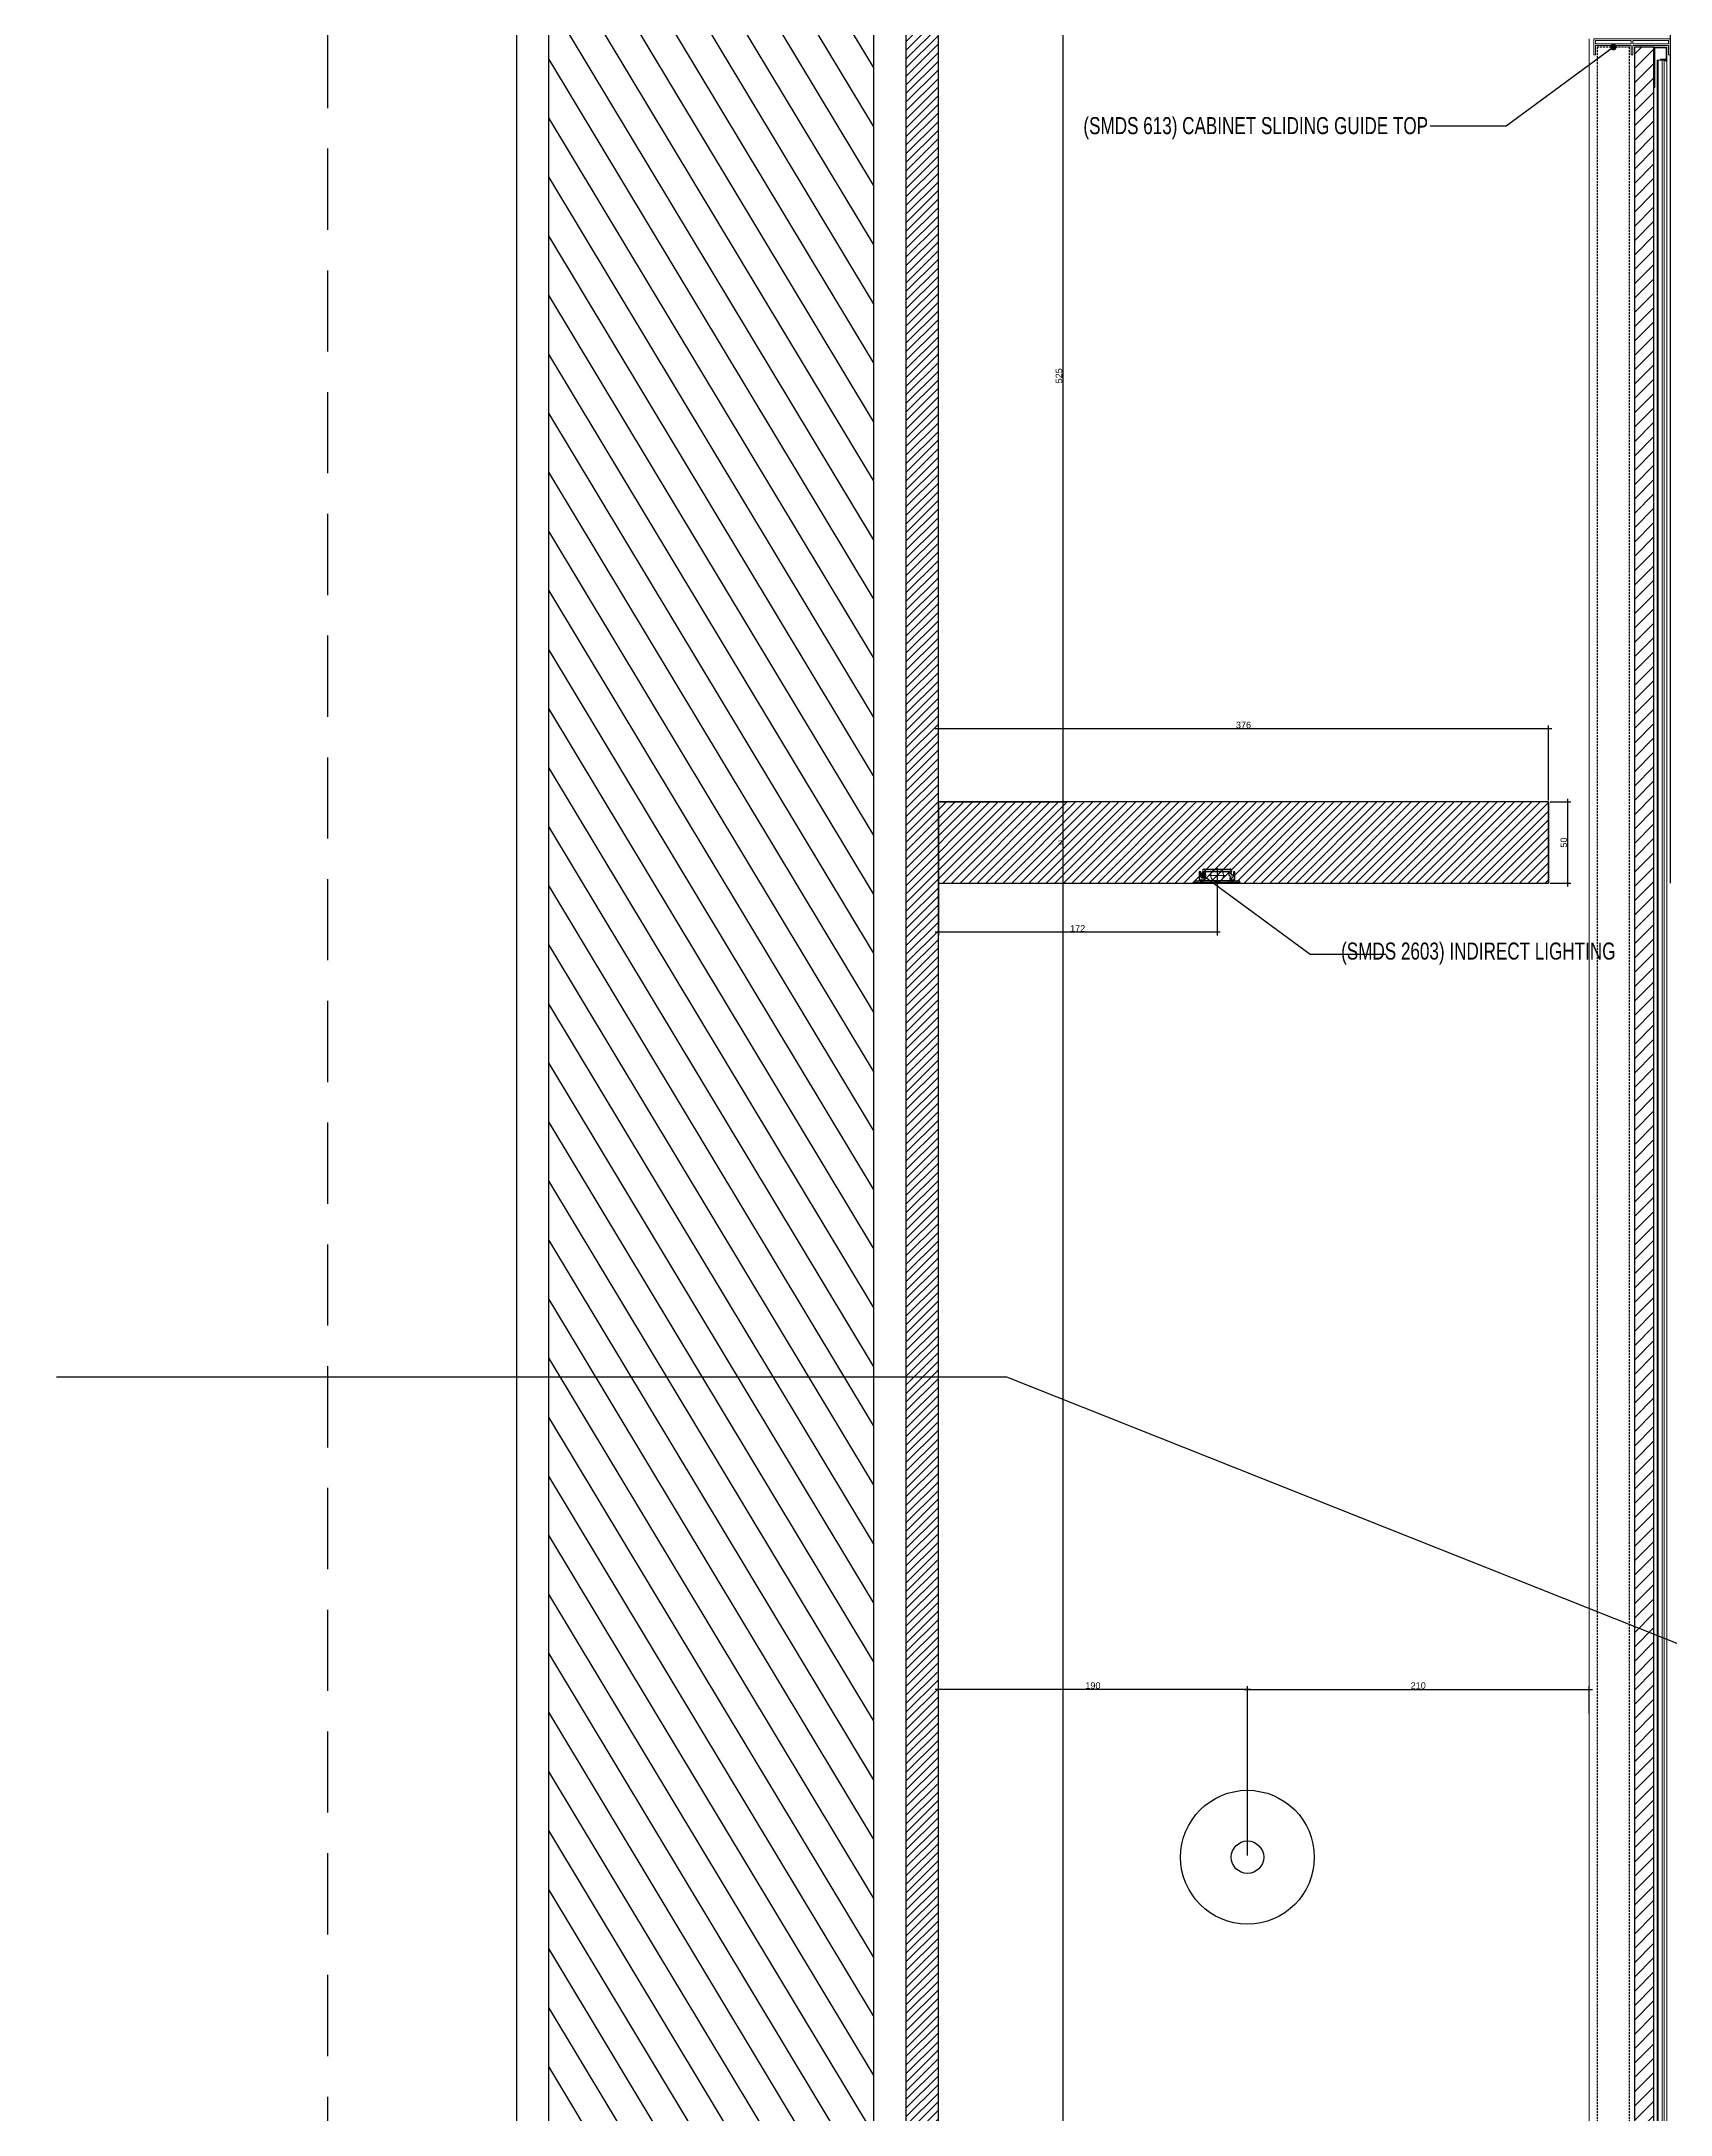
# Model space of a CAD drawing. Header units: inches. Extents: x 230831 to 416194, y 441295 to 526666.
# Drawn here: x 256239 to 257243, y 451059 to 452336 of the extents above; entities that cross this region are included whole.
import ezdxf

# ---------------------------------------------------------------- set-up
doc = ezdxf.new("R2010")
doc.units = ezdxf.units.IN
doc.header["$MEASUREMENT"] = 0
doc.linetypes.add('HIDDEN', pattern=[0.375, 0.25, -0.125])
doc.linetypes.add('HIDDEN2', pattern=[0.1875, 0.125, -0.0625])
for name, color, linetype in [('A-DIMESNION-1', 7, 'Continuous'), ('costruzione', 1, 'Continuous'), ('CQ marble hatch', 8, 'Continuous'), ('CQ Plaster', 1, 'Continuous'), ('CQ section wall', 3, 'Continuous'), ('CQ SPOT DETAIL DIMENSION', 9, 'Continuous'), ('CQ spot detail elevation', 1, 'Continuous'), ('CQ Wood Section', 60, 'Continuous'), ('CQ_callout', 34, 'Continuous'), ('DETAIL', 1, 'Continuous'), ('DIM-02', 8, 'Continuous'), ('LIGHT', 130, 'Continuous'), ('WOOD', 23, 'Continuous'), ('Wood SECT', 1, 'Continuous'), ('xref grd floor$2$CQ Wall hatch_CHB', 8, 'Continuous')]:
    doc.layers.add(name, color=color, linetype=linetype)
for name, color, linetype, lineweight in [('CQ wooh hatch', 8, 'HIDDEN', 18), ('Glass', 4, 'Continuous', 0), ('Marble', 6, 'Continuous', 0)]:
    doc.layers.add(name, color=color, linetype=linetype, lineweight=lineweight)
doc.styles.add('DIM 50', font='romans.shx', dxfattribs={"width": 0.75, "height": 100})
doc.styles.get("Standard").update_dxf_attribs({"font": 'arial.ttf'})
doc.dimstyles.new('chester 25', dxfattribs={"dimscale": 0.25, "dimtxt": 150, "dimasz": 100, "dimexe": 10, "dimexo": 20, "dimgap": 80, "dimtad": 1, "dimdec": 0, "dimzin": 0, "dimdsep": 46, "dimtxsty": 'Standard', "dimblk": 'DOT', "dimcen": 50, "dimclrd": 1, "dimclre": 1, "dimclrt": 3, "dimadec": 0, "dimazin": 0, "dimtfac": 1, "dimtdec": 0, "dimtofl": 0, "dimtmove": 0, "dimatfit": 3, "dimfxl": 1, "dimtolj": 1, "dimtzin": 0, "dimlwd": -1, "dimarcsym": 0})
doc.dimstyles.new('CQ Anno', dxfattribs={"dimscale": 40, "dimtxt": 2.2, "dimasz": 200, "dimexe": 1, "dimexo": 0.5, "dimgap": 0.5, "dimtad": 1, "dimrnd": 1, "dimdsep": 46, "dimtxsty": 'Standard', "dimblk": 'DOTSMALL', "dimcen": 0.0025, "dimdle": 0.5, "dimclrd": 8, "dimclre": 8, "dimclrt": 53, "dimazin": 2, "dimtfac": 1, "dimtix": 1, "dimtmove": 1, "dimatfit": 0, "dimfxl": 50, "dimtolj": 1, "dimtzin": 0, "dimlwd": -1, "dimarcsym": 1})
doc.dimstyles.get("Standard").update_dxf_attribs({"dimtxt": 0.18, "dimasz": 0.18, "dimexe": 0.18, "dimexo": 0.0625, "dimgap": 0.09, "dimtad": 0, "dimtih": 1, "dimtoh": 1, "dimdec": 4, "dimzin": 0, "dimdsep": 46, "dimtxsty": 'Standard', "dimcen": 0.09, "dimadec": 0, "dimazin": 0, "dimtfac": 1, "dimtdec": 4, "dimtofl": 0, "dimtmove": 0, "dimatfit": 3, "dimfxl": 1, "dimtolj": 1, "dimtzin": 0, "dimarcsym": 0})

# ---------------------------------------------------------------- blocks, each defined once
blk = doc.blocks.new('section c and d')
at = {"layer": 'xref grd floor$2$CQ Wall hatch_CHB', "extrusion": (-2.77242e-08, -3.39709e-09, 1)}
h = blk.add_hatch(dxfattribs=at)
h.set_pattern_fill('AR-CONC', color=256, scale=10, angle=-13.9714, style=0)
h.set_pattern_definition([(36.028577, (-139.356, 1e-12), (68.08902, -23.40695), [7.5, -82.5]), (341.028577, (-139.356, 1e-12), (4.696116, 76.343932), [6, -66]), (86.480021, (-133.68, -1.95), (72.785135, 52.936981), [6.374019, -70.114211]), (32.212777, (-134.53, 19.41), (99.570572, -41.829513), [11.25, -123.75]), (82.664212, (-126.23, 15.92), (114.220033, 71.96377), [9.561034, -105.171376]), (337.21274, (-134.53, 19.41), (114.220033, 71.96377), [9, -99]), (7.028577, (-126.03, 12.14), (48.2040844, -53.482392), [7.5, -82.5]), (312.028577, (-126.03, 12.14), (41.119588, 64.495185), [6, -66]), (57.480021, (-122.01, 7.685), (89.323671, 11.012793), [6.374019, -70.114211]), (23.528577, (-139.356, 1e-12), (9.2173322, 32.010976), [0, -65.2, 0, -67, 0, -66.25]), (353.528577, (-139.356, 1e-12), (35.0512903, 31.9228578), [0, -38.2, 0, -63.7, 0, -25.25]), (313.528577, (-160.996, 5.384), (51.2584374, -15.0772595), [0, -25, 0, -78, 0, -103.5]), (303.528577, (-170.7, 7.8), (59.0102484, -4.3659754), [0, -32.5, 0, -51.8, 0, -73.5])])
h.paths.add_polyline_path([(248875.6, 453817.2), (248875.6, 453567.2), (245808.1, 453567.2), (245808.1, 453817.2)])
h.paths.add_polyline_path([(248875.6, 449317.2), (248875.6, 449117.2), (245808.1, 449117.2), (245808.1, 449317.2)])
at = {"layer": 'xref grd floor$2$CQ Wall hatch_CHB'}
h = blk.add_hatch(dxfattribs=at)
h.set_pattern_fill('ANSI31,_O', color=8, scale=150, angle=76.0286)
h.set_pattern_definition([(121.0285767, (0, 0), (-16.0670684, -9.6649787), [])])
h.paths.add_polyline_path([(248608.1, 453567.2), (248808.1, 453567.2), (248808.1, 449317.2), (248608.1, 449317.2)])
h.paths.add_polyline_path([(245908.1, 453567.2), (246108.1, 453567.2), (246108.1, 449317.2), (245908.1, 449317.2)])
at = {"layer": 'CQ Plaster'}
for p, q in [((245888.1, 453567.2, 0), (245888.1, 449317.2, 0)), ((246108.1, 453567.2, 0), (246108.1, 449317.2, 0)), ((246128.1, 453567.2, 0), (246128.1, 449317.2, 0))]:
    blk.add_line(p, q, dxfattribs=at)
at = {"layer": 'CQ section wall', "elevation": 0}
blk.add_lwpolyline([(245908.1, 453567.2), (246108.1, 453567.2), (246108.1, 449317.2), (245908.1, 449317.2)], close=True, dxfattribs=at)
blk.add_lwpolyline([(245908.1, 453567.2), (246108.1, 453567.2), (246108.1, 449317.2), (245908.1, 449317.2)], close=True, dxfattribs=at)
blk = doc.blocks.new('_Dot')
at = {"color": 0, "linetype": 'ByBlock', "lineweight": -2}
blk.add_line((-0.5, 0), (-1, 0), dxfattribs=at)
at = {"color": 0, "linetype": 'ByBlock', "const_width": 0.5}
blk.add_lwpolyline([(-0.25, 0, 1), (0.25, 0, 1)], format="xyb", close=True, dxfattribs=at)
blk = doc.blocks.new('*D246')
at = {"layer": 'CQ SPOT DETAIL DIMENSION', "color": 1, "lineweight": -2, "ltscale": 0.05, "transparency": 16777216}
for p, q in [((256499, 453567.2), (254644.8, 453567.2)), ((256509, 449417.2), (254644.8, 449417.2))]:
    blk.add_line(p, q, dxfattribs=at)
at = {"layer": 'CQ SPOT DETAIL DIMENSION', "color": 1, "ltscale": 0.05, "transparency": 16777216}
blk.add_line((254647.3, 453542.2), (254647.3, 449442.2), dxfattribs=at)
at = {"layer": 'Defpoints', "color": 0, "linetype": 'Continuous', "ltscale": 0.05, "transparency": 16777216}
for p in [(256504, 453567.2, 0), (254647.3, 449417.2), (256514, 449417.2, 0)]:
    blk.add_point(p, dxfattribs=at)
at = {"layer": 'CQ SPOT DETAIL DIMENSION', "color": 1, "linetype": 'Continuous', "ltscale": 0.05, "transparency": 16777216, "xscale": 25, "yscale": 25, "zscale": 25}
for p, rotation in [((254647.3, 453567.2), 90), ((254647.3, 449417.2), 270)]:
    blk.add_blockref('_Dot', p, dxfattribs=dict(at, rotation=rotation))
at = {"layer": 'CQ SPOT DETAIL DIMENSION', "color": 3, "linetype": 'Continuous', "ltscale": 0.05, "transparency": 16777216, "insert": (254608.2, 451492.2), "char_height": 37.5, "attachment_point": 5, "rotation": 90}
blk.add_mtext('\\A1;4150', dxfattribs=at)
blk = doc.blocks.new('*D244')
at = {"layer": 'CQ SPOT DETAIL DIMENSION', "color": 1, "lineweight": -2, "ltscale": 0.05, "transparency": 16777216}
for p, q in [((257677.2, 452850.2), (254885.1, 452850.2)), ((256509, 449417.2), (254885.1, 449417.2))]:
    blk.add_line(p, q, dxfattribs=at)
at = {"layer": 'CQ SPOT DETAIL DIMENSION', "color": 1, "ltscale": 0.05, "transparency": 16777216}
blk.add_line((254887.6, 452825.2), (254887.6, 449442.2), dxfattribs=at)
at = {"layer": 'Defpoints', "color": 0, "linetype": 'Continuous', "ltscale": 0.05, "transparency": 16777216}
for p in [(257682.2, 452850.2), (254887.6, 449417.2), (256514, 449417.2, 0)]:
    blk.add_point(p, dxfattribs=at)
at = {"layer": 'CQ SPOT DETAIL DIMENSION', "color": 1, "linetype": 'Continuous', "ltscale": 0.05, "transparency": 16777216, "xscale": 25, "yscale": 25, "zscale": 25}
for p, rotation in [((254887.6, 452850.2), 90), ((254887.6, 449417.2), 270)]:
    blk.add_blockref('_Dot', p, dxfattribs=dict(at, rotation=rotation))
at = {"layer": 'CQ SPOT DETAIL DIMENSION', "color": 3, "linetype": 'Continuous', "ltscale": 0.05, "transparency": 16777216, "insert": (254848.4, 451133.7), "char_height": 37.5, "attachment_point": 5, "rotation": 90}
blk.add_mtext('\\A1;3433', dxfattribs=at)
blk = doc.blocks.new('*D242')
at = {"layer": 'CQ SPOT DETAIL DIMENSION', "color": 1, "lineweight": -2, "ltscale": 0.05, "transparency": 16777216}
for p, q in [((257342.1, 452417.2), (255062.9, 452417.2)), ((256547.1, 449413.1), (255062.9, 449413.1))]:
    blk.add_line(p, q, dxfattribs=at)
at = {"layer": 'CQ SPOT DETAIL DIMENSION', "color": 1, "ltscale": 0.05, "transparency": 16777216}
blk.add_line((255065.4, 452392.2), (255065.4, 449438.1), dxfattribs=at)
at = {"layer": 'Defpoints', "color": 0, "linetype": 'Continuous', "ltscale": 0.05, "transparency": 16777216}
for p in [(257347.1, 452417.2, 0), (255065.4, 449413.1), (256552.1, 449413.1, 0)]:
    blk.add_point(p, dxfattribs=at)
at = {"layer": 'CQ SPOT DETAIL DIMENSION', "color": 1, "linetype": 'Continuous', "ltscale": 0.05, "transparency": 16777216, "xscale": 25, "yscale": 25, "zscale": 25}
for p, rotation in [((255065.4, 452417.2), 90), ((255065.4, 449413.1), 270)]:
    blk.add_blockref('_Dot', p, dxfattribs=dict(at, rotation=rotation))
at = {"layer": 'CQ SPOT DETAIL DIMENSION', "color": 3, "linetype": 'Continuous', "ltscale": 0.05, "transparency": 16777216, "insert": (255026.2, 450915.1), "char_height": 37.5, "attachment_point": 5, "rotation": 90}
blk.add_mtext('\\A1;3004', dxfattribs=at)
blk = doc.blocks.new('cabinet railing')
at = {"layer": 'Marble', "color": 2}
for p, q in [((0, 0), (47, 0)), ((0, -9.7), (0, 0)), ((47, 0), (47, -9.7)), ((1, -9.7), (0, -9.7)), ((1, -1), (23, -1)), ((1, -3), (1, -1)), ((1, -3), (23, -3)), ((1, -9.7), (1, -4)), ((1, -4), (23, -4)), ((23, -3), (23, -1)), ((23, -9.7), (23, -4)), ((24, -9.7), (23, -9.7)), ((24, -1), (46, -1)), ((24, -3), (24, -1)), ((24, -3), (46, -3)), ((24, -9.7), (24, -4)), ((24, -4), (46, -4)), ((46, -1), (46, -3)), ((46, -4), (46, -9.7)), ((47, -9.7), (46, -9.7))]:
    blk.add_line(p, q, dxfattribs=at)
blk = doc.blocks.new('cabinet door 2')
at = {"layer": 'Marble'}
h = blk.add_hatch(dxfattribs=at)
h.set_pattern_fill('ANSI32', color=8, scale=10, angle=405)
h.set_pattern_definition([(90, (-4144.3456, -6612.088), (-3.75, 1e-15), []), (90, (-4143.0956, -6610.838), (-3.75, 1e-15), [])])
h.paths.add_polyline_path([(20, -2726), (19, -2727), (14, -2727), (14, -8), (19, -8), (20, -9)])
at = {"layer": 'WOOD'}
h = blk.add_hatch(dxfattribs=at)
h.set_pattern_fill('ANSI31', color=8, scale=50, style=0)
h.set_pattern_definition([(45, (-4144.3456, -6612.088), (-4.4194174, 4.4194174), [])])
h.paths.add_polyline_path([(0, -2735), (12, -2735), (12, 0), (0, 0)])
at = {"layer": 'Glass', "color": 4}
blk.add_lwpolyline([(20, -2726), (19, -2727), (14, -2727), (14, -8), (19, -8), (20, -9), (20, -2726)], dxfattribs=at)
at = {"layer": 'Marble', "color": 8}
blk.add_line((20, -9), (19, -8), dxfattribs=at)
at = {"layer": 'Marble', "color": 2}
blk.add_lwpolyline([(12.5, -25), (12, -25), (12, 0), (19.8, 0, -0.414214), (20, -0.2), (20, -7.8, -0.414214), (19.8, -8), (16, -8), (16, -7.5), (19.5, -7.5), (19.5, -0.5), (12.5, -0.5)], format="xyb", close=True, dxfattribs=at)
at = {"layer": 'WOOD'}
blk.add_lwpolyline([(0, -2735), (12, -2735), (12, 0), (0, 0)], close=True, dxfattribs=at)
blk = doc.blocks.new('atenalux street R1')
at = {"layer": 'LIGHT'}
h = blk.add_hatch(color=256, dxfattribs=at)
h.dxf.hatch_style = 1
edge = h.paths.add_edge_path()
edge.add_line((29467.8, -4511.6), (29453.4, -4511.6))
edge.add_line((29453.4, -4511.6), (29453.4, -4513.7))
edge.add_line((29453.4, -4513.7), (29452.5, -4514.6))
edge.add_arc((29452.8, -4514.9), 0.441, 137.2593, 237.567)
edge.add_arc((29452.1, -4515.9), 0.747, -90, 57.567, ccw=False)
edge.add_line((29452.1, -4516.6), (29450.6, -4516.6))
edge.add_line((29450.6, -4516.6), (29450.6, -4517.8))
edge.add_line((29450.6, -4517.8), (29451.7, -4517.8))
edge.add_line((29451.7, -4517.8), (29451.7, -4518.4))
edge.add_line((29451.7, -4518.4), (29446.6, -4518.4))
edge.add_line((29446.6, -4518.4), (29446.6, -4517.5))
edge.add_line((29446.6, -4517.5), (29449.7, -4517.5))
edge.add_line((29449.7, -4517.5), (29449.7, -4516.6))
edge.add_line((29449.7, -4516.6), (29449.9, -4516.6))
edge.add_line((29449.9, -4516.6), (29449.9, -4516.3))
edge.add_line((29449.9, -4516.3), (29449.7, -4516.3))
edge.add_line((29449.7, -4516.3), (29449.7, -4514.9))
edge.add_line((29449.7, -4514.9), (29449.9, -4514.9))
edge.add_line((29449.9, -4514.9), (29449.9, -4514.6))
edge.add_line((29449.9, -4514.6), (29449.7, -4514.6))
edge.add_line((29449.7, -4514.6), (29449.7, -4513.1))
edge.add_line((29449.7, -4513.1), (29449.9, -4513.1))
edge.add_line((29449.9, -4513.1), (29449.9, -4512.8))
edge.add_line((29449.9, -4512.8), (29449.7, -4512.8))
edge.add_line((29449.7, -4512.8), (29449.7, -4511.7))
edge.add_line((29449.7, -4511.7), (29450.6, -4511.7))
edge.add_line((29450.6, -4511.7), (29450.6, -4513.9))
edge.add_arc((29450.9, -4513.7), 0.32, 215.5685, 324.4315)
edge.add_line((29451.2, -4513.9), (29452.4, -4512.2))
edge.add_arc((29452.6, -4511.1), 1.06, 100.682, 259.318, ccw=False)
edge.add_arc((29452.4, -4510.5), 0.407, 22.9829, 93.6786, ccw=False)
edge.add_line((29452.8, -4510.3), (29468.4, -4510.3))
edge.add_arc((29468.8, -4510.5), 0.407, 86.3214, 157.0171, ccw=False)
edge.add_arc((29468.6, -4511.1), 1.06, -79.318, 79.318, ccw=False)
edge.add_line((29468.8, -4512.2), (29470.1, -4513.9))
edge.add_arc((29470.3, -4513.7), 0.32, 215.5685, 324.4315)
edge.add_line((29470.6, -4513.9), (29470.6, -4511.7))
edge.add_line((29470.6, -4511.7), (29471.6, -4511.7))
edge.add_line((29471.6, -4511.7), (29471.6, -4512.8))
edge.add_line((29471.6, -4512.8), (29471.4, -4512.8))
edge.add_line((29471.4, -4512.8), (29471.4, -4513.1))
edge.add_line((29471.4, -4513.1), (29471.6, -4513.1))
edge.add_line((29471.6, -4513.1), (29471.6, -4514.6))
edge.add_line((29471.6, -4514.6), (29471.4, -4514.6))
edge.add_line((29471.4, -4514.6), (29471.4, -4514.9))
edge.add_line((29471.4, -4514.9), (29471.6, -4514.9))
edge.add_line((29471.6, -4514.9), (29471.6, -4516.3))
edge.add_line((29471.6, -4516.3), (29471.4, -4516.3))
edge.add_line((29471.4, -4516.3), (29471.4, -4516.6))
edge.add_line((29471.4, -4516.6), (29471.6, -4516.6))
edge.add_line((29471.6, -4516.6), (29471.6, -4517.5))
edge.add_line((29471.6, -4517.5), (29474.6, -4517.5))
edge.add_line((29474.6, -4517.5), (29474.6, -4518.4))
edge.add_line((29474.6, -4518.4), (29469.5, -4518.4))
edge.add_line((29469.5, -4518.4), (29469.5, -4517.8))
edge.add_line((29469.5, -4517.8), (29470.6, -4517.8))
edge.add_line((29470.6, -4517.8), (29470.6, -4516.6))
edge.add_line((29470.6, -4516.6), (29469.1, -4516.6))
edge.add_arc((29469.1, -4515.9), 0.747, 122.433, 270, ccw=False)
edge.add_arc((29468.5, -4514.9), 0.441, 302.433, 402.7407)
edge.add_line((29468.8, -4514.6), (29467.8, -4513.7))
edge.add_line((29467.8, -4513.7), (29467.8, -4511.6))
at = {"layer": 'LIGHT', "lineweight": 0}
for p, q in [((29466, -4514), (29455.3, -4514)), ((29460.6, -4508.6), (29460.6, -4519.3))]:
    blk.add_line(p, q, dxfattribs=at)
at = {"layer": 'LIGHT'}
blk.add_lwpolyline([(29467.8, -4511.6), (29453.4, -4511.6), (29453.4, -4513.7), (29452.5, -4514.6, 0.467943), (29452.5, -4515.2, -0.750596), (29452.1, -4516.6), (29450.6, -4516.6), (29450.6, -4517.8), (29451.7, -4517.8), (29451.7, -4518.4), (29446.6, -4518.4), (29446.6, -4517.5), (29449.7, -4517.5), (29449.7, -4516.6), (29449.9, -4516.6), (29449.9, -4516.3), (29449.7, -4516.3), (29449.7, -4514.9), (29449.9, -4514.9), (29449.9, -4514.6), (29449.7, -4514.6), (29449.7, -4513.1), (29449.9, -4513.1), (29449.9, -4512.8), (29449.7, -4512.8), (29449.7, -4511.7), (29450.6, -4511.7), (29450.6, -4513.9, 0.514277), (29451.2, -4513.9), (29452.4, -4512.2, -0.829008), (29452.4, -4510.1, -0.31864), (29452.8, -4510.3), (29468.4, -4510.3), (29468.4, -4510.3, -0.31864), (29468.8, -4510.1, -0.829008), (29468.8, -4512.2), (29470.1, -4513.9, 0.514277), (29470.6, -4513.9), (29470.6, -4511.7), (29471.6, -4511.7), (29471.6, -4512.8), (29471.4, -4512.8), (29471.4, -4513.1), (29471.6, -4513.1), (29471.6, -4514.6), (29471.4, -4514.6), (29471.4, -4514.9), (29471.6, -4514.9), (29471.6, -4516.3), (29471.4, -4516.3), (29471.4, -4516.6), (29471.6, -4516.6), (29471.6, -4517.5), (29474.6, -4517.5), (29474.6, -4518.4), (29469.5, -4518.4), (29469.5, -4517.8), (29470.6, -4517.8), (29470.6, -4516.6), (29469.1, -4516.6, -0.750596), (29468.7, -4515.2, 0.467943), (29468.8, -4514.6), (29467.8, -4513.7), (29467.8, -4511.6)], format="xyb", close=True, dxfattribs=at)
blk.add_lwpolyline([(29451.1, -4517.1), (29451.1, -4517.8), (29452.2, -4517.8), (29452.2, -4518.4), (29469, -4518.4), (29469, -4517.8), (29470.1, -4517.8), (29470.1, -4517.1)], close=True, dxfattribs=at)
at = {"layer": 'LIGHT', "lineweight": 0}
blk.add_circle((29460.6, -4513.9), 4, dxfattribs=at)
blk = doc.blocks.new('caba')
at = {"layer": 'CQ wooh hatch', "linetype": 'ByBlock'}
h = blk.add_hatch(dxfattribs=at)
h.set_pattern_fill('ANSI31', color=256, scale=30)
h.set_pattern_definition([(45, (263062.5417, 452267.1762), (-2.6516504, 2.6516504), [])])
h.paths.add_polyline_path([(263186.5, 452392.2), (263166.5, 452392.2), (263166.5, 449592.7), (263186.5, 449592.7)])
h.paths.add_polyline_path([(263562.5, 451867.2), (263186.5, 451867.2), (263186.5, 451817.2), (263562.5, 451817.2)])
h.paths.add_polyline_path([(263166.5, 449592.7), (263166.5, 449567.2), (263632.5, 449567.2), (263632.5, 449572.2), (263637.5, 449572.2), (263637.5, 449592.2)])
at = {"color": 253, "linetype": 'HIDDEN2', "ltscale": 10, "elevation": 0}
blk.add_lwpolyline([(263612.5, 452332.2), (263592.5, 452332.2), (263592.5, 449597.2), (263612.5, 449597.2)], close=True, dxfattribs=at)
at = {"layer": 'costruzione', "color": 1}
blk.add_circle((263377, 451217.2, 0), 41.2, dxfattribs=at)
at = {"layer": 'CQ Wood Section', "elevation": 0}
for points in [[(263186.5, 452392.2), (263166.5, 452392.2), (263166.5, 449592.7), (263186.5, 449592.7)], [(263562.5, 451867.2), (263186.5, 451867.2), (263186.5, 451817.2), (263562.5, 451817.2)]]:
    blk.add_lwpolyline(points, close=True, dxfattribs=at)
at = {"layer": 'DIM-02', "color": 1}
blk.add_circle((263377, 451217.2, 0), 10, dxfattribs=at)
at = {"layer": 'Marble', "color": 8}
blk.add_line((263587.5, 449592.2, 0), (263587.5, 452337.2, 0), dxfattribs=at)
at = {"layer": 'Marble', "color": 8, "elevation": 0}
blk.add_lwpolyline([(263615.5, 452332.2), (263635.5, 452332.2), (263635.5, 449597.2), (263615.5, 449597.2)], close=True, dxfattribs=at)
at = {"layer": 'WOOD'}
blk.add_line((263562.5, 451867.2, 0), (263562.5, 451817.2, 0), dxfattribs=at)
at = {"layer": 'WOOD', "elevation": 0}
blk.add_lwpolyline([(263637.5, 452417.2), (263637.5, 451817.2)], dxfattribs=at)
at = {"layer": 'Marble', "color": 8}
for name, p in [('cabinet railing', (263590.5, 452337.2, 0)), ('cabinet door 2', (263615.5, 452332.2, 0))]:
    blk.add_blockref(name, p, dxfattribs=at)
at = {"layer": 'Wood SECT', "xscale": -1}
blk.add_blockref('atenalux street R1', (292818.9, 456335.9, 0), dxfattribs=at)
blk = doc.blocks.new('_DotSmall')
at = {"color": 0, "linetype": 'ByBlock', "const_width": 0.5}
blk.add_lwpolyline([(-0.0625, 0, 1), (0.0625, 0, 1)], format="xyb", close=True, dxfattribs=at)
blk = doc.blocks.new('*D316')
at = {"layer": 'Defpoints', "color": 0, "linetype": 'Continuous', "ltscale": 0.05, "transparency": 16777216}
for p in [(256792.1, 451912.3), (256792.1, 451867.2, 0), (257168.1, 451867.2, 0)]:
    blk.add_point(p, dxfattribs=at)
at = {"layer": 'DETAIL', "color": 8, "ltscale": 0.05, "transparency": 16777216}
blk.add_line((257170.1, 451912.3), (256790.1, 451912.3), dxfattribs=at)
at = {"layer": 'DETAIL', "color": 8, "lineweight": -2, "ltscale": 0.05, "transparency": 16777216}
for p, q in [((256792.1, 451868.2), (256792.1, 451914.3)), ((257168.1, 451868.2), (257168.1, 451914.3))]:
    blk.add_line(p, q, dxfattribs=at)
at = {"layer": 'DETAIL', "color": 8, "linetype": 'Continuous', "ltscale": 0.05, "transparency": 16777216, "rotation": 180}
blk.add_blockref('_DotSmall', (256792.1, 451912.3), dxfattribs=at)
at = {"layer": 'DETAIL', "color": 8, "linetype": 'Continuous', "ltscale": 0.05, "transparency": 16777216}
blk.add_blockref('_DotSmall', (257168.1, 451912.3), dxfattribs=at)
at = {"layer": 'DETAIL', "color": 53, "linetype": 'Continuous', "ltscale": 0.05, "transparency": 16777216, "insert": (256980.1, 451914.6), "char_height": 4, "attachment_point": 5}
blk.add_mtext('\\A1;376', dxfattribs=at)
blk = doc.blocks.new('*D317')
at = {"layer": 'Defpoints', "color": 0, "linetype": 'Continuous', "ltscale": 0.05, "transparency": 16777216}
for p in [(257168.1, 451867.2), (257168.1, 451817.2, 0), (257179.8, 451817.2)]:
    blk.add_point(p, dxfattribs=at)
at = {"layer": 'DETAIL', "color": 8, "ltscale": 0.05, "transparency": 16777216}
blk.add_line((257179.8, 451869.2), (257179.8, 451815.2), dxfattribs=at)
at = {"layer": 'DETAIL', "color": 8, "lineweight": -2, "ltscale": 0.05, "transparency": 16777216}
for p, q in [((257169.1, 451867.2), (257181.8, 451867.2)), ((257169.1, 451817.2), (257181.8, 451817.2))]:
    blk.add_line(p, q, dxfattribs=at)
at = {"layer": 'DETAIL', "color": 8, "linetype": 'Continuous', "ltscale": 0.05, "transparency": 16777216}
for p, rotation in [((257179.8, 451867.2), 90), ((257179.8, 451817.2), 270)]:
    blk.add_blockref('_DotSmall', p, dxfattribs=dict(at, rotation=rotation))
at = {"layer": 'DETAIL', "color": 53, "linetype": 'Continuous', "ltscale": 0.05, "transparency": 16777216, "insert": (257177.5, 451842.2), "char_height": 4, "attachment_point": 5, "rotation": 90}
blk.add_mtext('\\A1;50', dxfattribs=at)
blk = doc.blocks.new('*D315')
at = {"layer": 'Defpoints', "color": 0, "linetype": 'Continuous', "ltscale": 0.05, "transparency": 16777216}
for p in [(256818, 452392.2, 0), (256792.1, 451867.2), (256868.7, 451867.2)]:
    blk.add_point(p, dxfattribs=at)
at = {"layer": 'DETAIL', "color": 8, "lineweight": -2, "ltscale": 0.05, "transparency": 16777216}
for p, q in [((256819, 452392.2), (256870.7, 452392.2)), ((256793.1, 451867.2), (256870.7, 451867.2))]:
    blk.add_line(p, q, dxfattribs=at)
at = {"layer": 'DETAIL', "color": 8, "ltscale": 0.05, "transparency": 16777216}
blk.add_line((256868.7, 452394.2), (256868.7, 451865.2), dxfattribs=at)
at = {"layer": 'DETAIL', "color": 8, "linetype": 'Continuous', "ltscale": 0.05, "transparency": 16777216}
for p, rotation in [((256868.7, 452392.2), 90), ((256868.7, 451867.2), 270)]:
    blk.add_blockref('_DotSmall', p, dxfattribs=dict(at, rotation=rotation))
at = {"layer": 'DETAIL', "color": 53, "linetype": 'Continuous', "ltscale": 0.05, "transparency": 16777216, "insert": (256866.4, 452129.7), "char_height": 4, "attachment_point": 5, "rotation": 90}
blk.add_mtext('\\A1;525', dxfattribs=at)
blk = doc.blocks.new('*D318')
at = {"layer": 'A-DIMESNION-1', "color": 8, "ltscale": 0.05, "transparency": 16777216}
blk.add_line((256868.7, 451869.2), (256868.7, 451815.2), dxfattribs=at)
at = {"layer": 'A-DIMESNION-1', "color": 8, "lineweight": -2, "ltscale": 0.05, "transparency": 16777216}
for p, q in [((256793.1, 451867.2), (256870.7, 451867.2)), ((256793.1, 451817.2), (256870.7, 451817.2))]:
    blk.add_line(p, q, dxfattribs=at)
at = {"layer": 'Defpoints', "color": 0, "linetype": 'Continuous', "ltscale": 0.05, "transparency": 16777216}
for p in [(256792.1, 451867.2), (256792.1, 451817.2, 0), (256868.7, 451817.2)]:
    blk.add_point(p, dxfattribs=at)
at = {"layer": 'A-DIMESNION-1', "color": 8, "linetype": 'Continuous', "ltscale": 0.05, "transparency": 16777216}
for p, rotation in [((256868.7, 451867.2), 90), ((256868.7, 451817.2), 270)]:
    blk.add_blockref('_DotSmall', p, dxfattribs=dict(at, rotation=rotation))
at = {"layer": 'A-DIMESNION-1', "color": 53, "linetype": 'Continuous', "ltscale": 0.05, "transparency": 16777216, "insert": (256867.3, 451842.2), "char_height": 2.2, "attachment_point": 5, "rotation": 90}
blk.add_mtext('\\A1;50', dxfattribs=at)
blk = doc.blocks.new('*D335')
at = {"layer": 'Defpoints', "color": 0, "linetype": 'Continuous', "ltscale": 0.05, "transparency": 16777216}
for p in [(256792.1, 451817.2, 0), (256792.1, 449592.7, 0), (256868.7, 449592.7)]:
    blk.add_point(p, dxfattribs=at)
at = {"layer": 'DETAIL', "color": 8, "lineweight": -2, "ltscale": 0.05, "transparency": 16777216}
for p, q in [((256793.1, 451817.2), (256870.7, 451817.2)), ((256793.1, 449592.7), (256870.7, 449592.7))]:
    blk.add_line(p, q, dxfattribs=at)
at = {"layer": 'DETAIL', "color": 8, "ltscale": 0.05, "transparency": 16777216}
blk.add_line((256868.7, 451819.2), (256868.7, 449590.7), dxfattribs=at)
at = {"layer": 'DETAIL', "color": 8, "linetype": 'Continuous', "ltscale": 0.05, "transparency": 16777216}
for p, rotation in [((256868.7, 451817.2), 90), ((256868.7, 449592.7), 270)]:
    blk.add_blockref('_DotSmall', p, dxfattribs=dict(at, rotation=rotation))
at = {"layer": 'DETAIL', "color": 53, "linetype": 'Continuous', "ltscale": 0.05, "transparency": 16777216, "insert": (256866.4, 450705), "char_height": 4, "attachment_point": 5, "rotation": 90}
blk.add_mtext('\\A1;2224', dxfattribs=at)
blk = doc.blocks.new('*D310')
at = {"layer": 'Defpoints', "color": 0, "linetype": 'Continuous', "ltscale": 0.05, "transparency": 16777216}
for p in [(256792.1, 451320.5), (256792.1, 451217.2, 0), (256982.6, 451217.2, 0)]:
    blk.add_point(p, dxfattribs=at)
at = {"layer": 'DETAIL', "color": 8, "ltscale": 0.05, "transparency": 16777216}
blk.add_line((256984.6, 451320.5), (256790.1, 451320.5), dxfattribs=at)
at = {"layer": 'DETAIL', "color": 8, "lineweight": -2, "ltscale": 0.05, "transparency": 16777216}
for p, q in [((256792.1, 451218.2), (256792.1, 451322.5)), ((256982.6, 451218.2), (256982.6, 451322.5))]:
    blk.add_line(p, q, dxfattribs=at)
at = {"layer": 'DETAIL', "color": 8, "linetype": 'Continuous', "ltscale": 0.05, "transparency": 16777216, "rotation": 180}
blk.add_blockref('_DotSmall', (256792.1, 451320.5), dxfattribs=at)
at = {"layer": 'DETAIL', "color": 8, "linetype": 'Continuous', "ltscale": 0.05, "transparency": 16777216}
blk.add_blockref('_DotSmall', (256982.6, 451320.5), dxfattribs=at)
at = {"layer": 'DETAIL', "color": 53, "linetype": 'Continuous', "ltscale": 0.05, "transparency": 16777216, "insert": (256887.3, 451322.9), "char_height": 4, "attachment_point": 5}
blk.add_mtext('\\A1;190', dxfattribs=at)
blk = doc.blocks.new('*D309')
at = {"layer": 'Defpoints', "color": 0, "linetype": 'Continuous', "ltscale": 0.05, "transparency": 16777216}
for p in [(257193.1, 451320.5), (257193.1, 451304.9, 0), (256982.6, 451258.4, 0)]:
    blk.add_point(p, dxfattribs=at)
at = {"layer": 'DETAIL', "color": 8, "ltscale": 0.05, "transparency": 16777216}
blk.add_line((256980.6, 451320.5), (257195.1, 451320.5), dxfattribs=at)
at = {"layer": 'DETAIL', "color": 8, "lineweight": -2, "ltscale": 0.05, "transparency": 16777216}
for p, q in [((256982.6, 451259.4), (256982.6, 451322.5)), ((257193.1, 451305.9), (257193.1, 451322.5))]:
    blk.add_line(p, q, dxfattribs=at)
at = {"layer": 'DETAIL', "color": 8, "linetype": 'Continuous', "ltscale": 0.05, "transparency": 16777216, "rotation": 180}
blk.add_blockref('_DotSmall', (256982.6, 451320.5), dxfattribs=at)
at = {"layer": 'DETAIL', "color": 8, "linetype": 'Continuous', "ltscale": 0.05, "transparency": 16777216}
blk.add_blockref('_DotSmall', (257193.1, 451320.5), dxfattribs=at)
at = {"layer": 'DETAIL', "color": 53, "linetype": 'Continuous', "ltscale": 0.05, "transparency": 16777216, "insert": (257087.8, 451322.9), "char_height": 4, "attachment_point": 5}
blk.add_mtext('\\A1;210', dxfattribs=at)
blk = doc.blocks.new('*D334')
at = {"layer": 'Defpoints', "color": 0, "linetype": 'Continuous', "ltscale": 0.05, "transparency": 16777216}
for p in [(256792.1, 451827.3, 0), (256963.8, 451827.3, 0), (256792.1, 451787)]:
    blk.add_point(p, dxfattribs=at)
at = {"layer": 'DETAIL', "color": 8, "lineweight": -2, "ltscale": 0.05, "transparency": 16777216}
for p, q in [((256792.1, 451826.3), (256792.1, 451785)), ((256963.8, 451826.3), (256963.8, 451785))]:
    blk.add_line(p, q, dxfattribs=at)
at = {"layer": 'DETAIL', "color": 8, "ltscale": 0.05, "transparency": 16777216}
blk.add_line((256965.8, 451787), (256790.1, 451787), dxfattribs=at)
at = {"layer": 'DETAIL', "color": 8, "linetype": 'Continuous', "ltscale": 0.05, "transparency": 16777216, "rotation": 180}
blk.add_blockref('_DotSmall', (256792.1, 451787), dxfattribs=at)
at = {"layer": 'DETAIL', "color": 8, "linetype": 'Continuous', "ltscale": 0.05, "transparency": 16777216}
blk.add_blockref('_DotSmall', (256963.8, 451787), dxfattribs=at)
at = {"layer": 'DETAIL', "color": 53, "linetype": 'Continuous', "ltscale": 0.05, "transparency": 16777216, "insert": (256877.9, 451789.3), "char_height": 4, "attachment_point": 5}
blk.add_mtext('\\A1;172', dxfattribs=at)

msp = doc.modelspace()

# ---------------------------------------------------------------- linework, layer by layer
at = {"layer": 'CQ spot detail elevation', "color": 3, "linetype": 'HIDDEN', "ltscale": 200}
msp.add_lwpolyline([(256415.719, 452619.95), (257374.23, 452619.95), (257374.23, 449369.658), (256415.719, 449369.658)], close=True, dxfattribs=at)

# ---------------------------------------------------------------- block references
at = {"layer": 'CQ marble hatch', "ltscale": 1000}
msp.add_blockref('caba', (-6394.453, 0, 0), dxfattribs=at)
at = {"layer": 'CQ section wall'}
msp.add_blockref('section c and d', (10643.949, 0, 0), dxfattribs=at)

# ---------------------------------------------------------------- texts
at = {"layer": 'DETAIL', "color": 3, "ltscale": 500, "char_height": 10.5, "width": 2801.71817, "attachment_point": 1, "style": 'DIM 50'}
for s, insert in [('\\pxqr;{\\fCityBlueprint|b0|i0|c2|p2;(SMDS 613) CABINET SLIDING GUIDE TOP}', (254292.139, 452289.057, 0)), ('\\pxqr;{\\fCityBlueprint|b0|i0|c2|p2;(SMDS 2603) INDIRECT LIGHTING}', (254407.649, 451780.61, 0))]:
    msp.add_mtext(s, dxfattribs=dict(at, insert=insert))

# ---------------------------------------------------------------- dimensions: what is measured, and where the dimension line sits
at = {"layer": 'A-DIMESNION-1', "color": 64, "linetype": 'Continuous', "ltscale": 0.05}
dim = msp.add_linear_dim(base=(256868.725, 451817.173), p1=(256792.088, 451867.173), p2=(256792.088, 451817.173, 0), angle=90, dimstyle='CQ Anno', override={"dimscale": 0, "dimtxt": 0.55, "dimasz": 0.25, "dimexe": 0.5, "dimexo": 0.25, "dimgap": 0.075, "dimcen": 0.00125}, dxfattribs=at)
dim.commit()
dim.dimension.update_dxf_attribs({"geometry": '*D318', "text_midpoint": (256867.302, 451842.173)})
at = {"layer": 'CQ SPOT DETAIL DIMENSION', "color": 64, "linetype": 'Continuous', "ltscale": 0.05}
for base, p1, p2, picture, middle in [((254647.307, 449417.176, 0.001), (256504.023, 453567.176, 0.001), (256514.023, 449417.176, 0.001), '*D246', (254608.16, 451492.176, 0.001)), ((254887.564, 449417.176, 0.001), (257682.207, 452850.238, 0.001), (256514.023, 449417.176, 0.001), '*D244', (254848.405, 451133.707, 0.001)), ((255065.385, 449413.12, 0), (257347.083, 452417.176, 0.001), (256552.088, 449413.12, 0.001), '*D242', (255026.226, 450915.148, 0))]:
    dim = msp.add_linear_dim(base=base, p1=p1, p2=p2, angle=90, dimstyle='chester 25', dxfattribs=at)
    dim.commit()
    dim.dimension.update_dxf_attribs({"geometry": picture, "text_midpoint": middle})
at = {"layer": 'DETAIL', "color": 64, "linetype": 'Continuous', "ltscale": 0.05}
for base, p1, p2, picture, middle in [((256868.725, 451867.173), (256817.984, 452392.176, 0.001), (256792.088, 451867.173), '*D315', (256866.383, 452129.674)), ((257179.834, 451817.173), (257168.083, 451867.173), (257168.083, 451817.173, 0), '*D317', (257177.492, 451842.173)), ((256868.725, 449592.736), (256792.088, 451817.173, 0), (256792.088, 449592.736, 0), '*D335', (256866.417, 450704.954))]:
    dim = msp.add_linear_dim(base=base, p1=p1, p2=p2, angle=90, dimstyle='CQ Anno', override={"dimscale": 4, "dimtxt": 1, "dimasz": 0.25, "dimexe": 0.5, "dimexo": 0.25, "dimgap": 0.075, "dimcen": 0.00125}, dxfattribs=at)
    dim.commit()
    dim.dimension.update_dxf_attribs({"geometry": picture, "text_midpoint": middle})
for base, p1, p2, picture, middle in [((256792.0884, 451912.3061), (257168.0835, 451867.1726, 0.0005), (256792.0884, 451867.1726, 0.0005), '*D316', (256980.0859, 451914.6497)), ((256792.088, 451786.974), (256963.79, 451827.34, 0), (256792.088, 451827.34, 0), '*D334', (256877.939, 451789.282)), ((256792.088, 451320.523), (256982.586, 451217.176, 0.001), (256792.088, 451217.176, 0), '*D310', (256887.337, 451322.866)), ((257193.083, 451320.523), (256982.586, 451258.351, 0.001), (257193.083, 451304.871, 0.001), '*D309', (257087.835, 451322.866))]:
    dim = msp.add_linear_dim(base=base, p1=p1, p2=p2, dimstyle='CQ Anno', override={"dimscale": 4, "dimtxt": 1, "dimasz": 0.25, "dimexe": 0.5, "dimexo": 0.25, "dimgap": 0.075, "dimcen": 0.00125}, dxfattribs=at)
    dim.commit()
    dim.dimension.update_dxf_attribs({"geometry": picture, "text_midpoint": middle})

# ---------------------------------------------------------------- leaders
at = {"layer": 'CQ_callout'}
msp.add_leader([(257958.34, 451066.521, 0), (256834.308, 451512.863, 0), (256248.609, 451512.863, 0)], dimstyle='Standard', override={"dimasz": 10, "dimldrblk": 'Dot', "dimfxl": 0.1, "dimarcsym": 2}, dxfattribs=at)
at = {"layer": 'DETAIL', "color": 1}
for points in [[(257208.083, 452332.175, 0), (257142.042, 452283.573, 0), (257095.223, 452283.573, 0)], [(256955.196, 451821.962, 0), (257021.237, 451773.36, 0), (257068.056, 451773.36, 0)]]:
    msp.add_leader(points, dimstyle='Standard', override={"dimasz": 4, "dimldrblk": 'Dot', "dimfxl": 0.1, "dimarcsym": 2}, dxfattribs=at)

doc.saveas('drawing.dxf')
